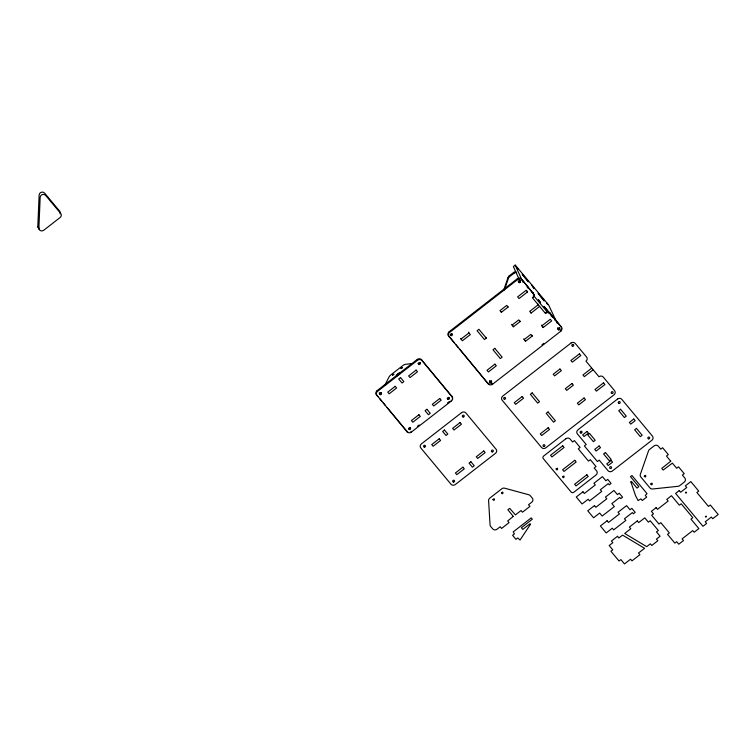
<?xml version="1.0" encoding="UTF-8"?>
<svg xmlns="http://www.w3.org/2000/svg" width="756" height="756" viewBox="0 0 756 756"><rect width="100%" height="100%" fill="white"/><g stroke="black" fill="none" stroke-linecap="round" stroke-linejoin="round"><path stroke-width="1.13" d="M38.849 229.125L40.163 197.325A3.1 2.892 -24.5 0 1 45.653 195.398L60.66 213.409A3.1 2.892 -24.5 0 1 60.083 217.539L43.772 230.221A3.1 2.892 -24.5 0 1 39.482 229.881L37.8 226.828L39.114 195.039A3.1 2.892 -24.5 0 1 44.604 193.101L59.611 211.122A3.1 2.892 -24.5 0 1 60.064 213.844M503.685 290.172L508.127 277.386A3.1 2.892 -24.5 0 1 509.175 275.94L513.683 272.434A3.1 2.892 -24.5 0 1 515.951 271.754M504.403 289.869L508.476 278.151A3.1 2.892 -24.5 0 1 509.525 276.705L514.033 273.2A3.1 2.892 -24.5 0 1 516.603 272.557M385.059 384.766L389.123 376.847A3.1 1.087 -39.8 0 1 390.937 374.825L402.957 365.479A3.1 1.087 -39.8 0 1 405.178 364.364L411.897 363.532M398.128 374.305L399.234 372.982L399.848 373.804M520.468 282.158L513.39 266.632L515.176 264.997L548.686 305.074L557.163 323.199M546.399 311.85A3.1 2.892 -24.5 0 1 549.669 312.729L561.339 327.093A3.1 2.892 -24.5 0 1 560.763 331.213L492.581 384.228A3.1 2.892 -24.5 0 1 488.291 383.897L448.582 335.872A3.1 2.892 -24.5 0 1 449.159 331.752L517.34 278.737A3.1 2.892 -24.5 0 1 521.631 279.068L533.311 293.432A3.1 2.892 -24.5 0 1 532.725 297.552M448.932 336.637A3.1 2.892 -24.5 0 1 449.508 332.517L517.69 279.503A3.1 2.892 -24.5 0 1 521.98 279.833L534.19 294.859L532.054 292.298M399.234 372.982C393.621 375.949 397.552 377.348 398.166 374.39M397.495 374.466L399.423 373.162M377.093 390.672L417.274 359.431A3.1 2.892 -24.5 0 1 421.565 359.771L452.079 396.749A3.1 2.892 -24.5 0 1 451.502 400.869L411.321 432.111A3.1 2.892 -24.5 0 1 407.03 431.78L376.516 394.793A3.1 2.892 -24.5 0 1 377.093 390.672L377.442 391.438A3.1 2.892 -24.5 0 0 376.866 395.558M377.442 391.438L417.624 360.196A3.1 2.892 -24.5 0 1 421.914 360.527L452.079 396.749M468.918 332.942L470.308 334.615L462.398 340.767L461.009 339.094L468.918 332.942L468.569 332.177M508.07 307.087L506.681 305.415L499.981 310.621L501.37 312.294L508.07 307.087L507.72 306.322M527.546 291.939L519.022 298.573L517.633 296.9L526.157 290.276L527.546 291.939L527.206 291.183M533.906 295.605L534.246 296.371L532.422 297.788L545.416 313.39L547.25 311.973L546.9 311.207L548.365 312.975M486.25 338.093L484.426 339.52L477.093 330.712L478.926 329.295L486.25 338.093L485.9 337.337M512.048 325.118L518.748 319.901L520.137 321.574L513.437 326.781L511.699 324.352M537.875 303.997L538.225 304.762L529.701 311.387L531.09 313.06L539.614 306.426M524.116 339.605L530.816 334.388L532.205 336.061L525.505 341.268L523.766 338.839M541.768 325.874L550.292 319.249L551.682 320.913L543.158 327.546L541.419 325.108M417.369 426.375L419.193 424.957M447.495 402.948L449.329 401.53M541.986 344.774L543.829 343.347M591.475 368.352L582.952 374.976L584.35 376.649L592.874 370.024M518.351 269.136L517.189 267.633L518.314 269.155M397.561 374.541L398.025 375.231M549.669 312.729L561.339 327.093M527.121 286.959L528.51 288.631M534.246 296.371L547.25 311.973M448.582 335.872L454.573 343.063M455.962 344.736L458.202 347.42M459.686 349.206L488.291 383.897M376.516 394.793L378.028 396.607M379.531 398.421L381.799 401.134M383.301 402.948L385.569 405.66M387.072 407.475L406.681 431.014A3.1 2.892 -24.5 0 0 407.805 431.827M37.8 226.828L38.433 227.594A3.1 2.892 -24.5 0 0 39.038 228.132M554.535 319.637L554.932 320.166M523.067 282.309L522.765 281.771M560.413 330.448L560.763 331.213M551.804 315.753L552.645 317.605M550.415 314.09L551.256 315.932M545.378 312.398L545.719 313.154A3.1 2.892 -24.5 0 1 550.018 313.494M528.142 287.252L528.491 288.017M515.214 265.214L522.292 280.741M542.808 326.781L543.158 327.546M517.34 278.737L517.69 279.503M513.683 272.434L514.033 273.2M530.74 312.294L531.09 313.06M509.175 275.94L509.525 276.705M508.127 277.386L508.476 278.151M531.855 335.295L532.205 336.061M519.788 320.809L520.137 321.574M525.155 340.512L525.505 341.268M513.088 326.025L513.437 326.781M501.03 311.538L501.37 312.294M492.232 383.462L492.581 384.228M460.659 338.329L461.009 339.094M449.159 331.752L449.508 332.517M451.152 400.104L451.502 400.869M421.565 359.771L421.914 360.527M417.274 359.431L417.624 360.196M410.971 431.345L411.321 432.111M406.681 431.014L407.03 431.78M419.722 362.578A3.1 1.087 -39.8 0 1 419.958 362.568M380.835 393.583A3.1 1.087 -39.8 0 1 380.958 392.761M451.729 395.983A3.1 2.892 -24.5 0 1 452.324 398.119M419.854 362.493A0.964 0.898 -24.5 0 1 419.306 363.702A0.964 0.898 -24.5 0 1 418.068 363.249M381.128 392.704A0.964 0.898 -24.5 0 1 380.173 393.914A0.964 0.898 -24.5 0 1 379.304 392.742M410.177 427.537A0.964 0.898 -24.5 0 1 408.646 428.624M448.847 397.25A0.964 0.898 -24.5 0 1 448.506 398.554A0.964 0.898 -24.5 0 1 447.183 398.232M559.364 327.698A0.964 0.898 -24.5 0 1 559.166 328.898A0.964 0.898 -24.5 0 1 557.9 328.917A0.964 0.898 -24.5 0 1 557.786 327.717M491.135 380.646A0.964 0.898 -24.5 0 1 490.89 381.988A0.964 0.898 -24.5 0 1 489.519 381.695M489.51 380.892A0.964 0.898 -24.5 0 1 489.671 380.655M519.514 280.089A0.964 0.898 -24.5 0 1 520.119 281.156A0.964 0.898 -24.5 0 1 519.003 281.865A0.964 0.898 -24.5 0 1 518.247 280.892M451.956 333.774A0.964 0.898 -24.5 0 1 450.207 334.502M560.99 326.327A3.1 2.892 -24.5 0 1 560.621 330.268M492.005 383.623A3.1 2.892 -24.5 0 1 491.759 383.774M489.661 384.114A3.1 2.892 -24.5 0 1 487.941 383.131M532.961 292.666A3.1 2.892 -24.5 0 1 533.405 295.388M530.428 524.305L530.05 523.738L522.746 529.417L521.356 527.745L532.309 519.23L531.203 517.898L513.22 531.884L514.43 533.887L512.606 535.314L515.97 539.34L517.794 537.922L520.024 540.067L530.428 524.39M630.891 481.988L635.55 495.662L638.102 500.604L640.88 498.856L642.279 500.529L646.682 497.098L645.293 495.426L647.013 493.63L631.931 475.515L630.476 476.649L638.829 486.675L637.006 488.102L631.44 481.411L630.891 481.959M392.525 375.203L393.98 374.144L392.534 375.156M401.049 368.578L402.504 367.52L401.058 368.531M492.95 499.48C494.348 502.589 495.549 496.805 492.969 499.395M501.474 492.855C502.929 495.936 504.006 490.209 501.493 492.77M513.296 516.405L507.663 520.95L509.062 522.623L501.587 528.435L500.198 526.762L497.013 529.228A3.1 2.892 -24.5 0 1 492.723 528.898L490.682 526.441A3.1 2.892 -24.5 0 1 490.058 524.872L488.593 500.68A3.1 2.892 -24.5 0 1 489.793 498.128L501.814 488.782A3.1 2.892 -24.5 0 1 504.649 488.196L528.794 494.755A3.1 2.892 -24.5 0 1 530.249 495.671L532.29 498.128A3.1 2.892 -24.5 0 1 531.714 502.249L528.538 504.724L529.928 506.397L522.453 512.209L521.064 510.536L515.412 514.874L509.705 508.344L507.881 509.761L513.296 516.442M556.095 468.985C557.455 472.094 558.76 466.301 556.114 468.9M562.587 476.79C563.976 479.899 565.204 474.097 562.606 476.696M644.301 476.138C645.794 479.276 646.777 473.303 644.301 476.138M650.793 483.944C652.286 487.081 653.278 481.099 650.793 483.944M670.742 461.236L661.765 468.389L663.154 470.062L672.377 463.135L676.696 468.257L678.519 466.83L684.218 473.672L682.394 475.099L684.813 478.009A3.1 2.892 -24.5 0 1 684.237 482.13L679.729 485.635A3.1 2.892 -24.5 0 1 678.047 486.306L652.608 488.99A3.1 2.892 -24.5 0 1 649.999 487.979L640.833 476.979A3.1 2.892 -24.5 0 1 640.36 474.295L648.516 450.86A3.1 2.892 -24.5 0 1 649.565 449.414L654.072 445.908A3.1 2.892 -24.5 0 1 658.363 446.248L660.782 449.159L662.615 447.732L668.313 454.573L666.48 456L670.733 461.273M685.437 492.638C686.713 494.433 686.637 490.909 685.465 492.525M705.395 516.594C706.359 518.503 706.917 514.912 705.405 516.537M400.5 377.575L398.677 379.002L402.041 383.027L403.865 381.61L400.5 377.575M395.246 386.316L387.771 392.128L389.16 393.8L396.635 387.989L395.246 386.316M416.112 370.09L408.637 375.902L410.026 377.575L417.501 371.763L416.112 370.09M494.793 348.355L492.969 349.773L500.302 358.58L502.126 357.153L494.793 348.355M418.909 414.732L411.434 420.544L412.833 422.217L420.308 416.405L418.909 414.732M439.784 398.506L432.309 404.318L433.698 405.991L441.173 400.179L439.784 398.506M426.904 409.279L425.08 410.697L428.435 414.732L430.268 413.305L426.904 409.279M494.906 364.146L486.996 370.298L488.385 371.971L496.305 365.819L494.906 364.146M461.595 412.644L421.413 443.885A3.1 2.892 -24.5 0 0 420.837 448.006L451.001 484.227A3.1 2.892 -24.5 0 0 455.292 484.558L495.473 453.316A3.1 2.892 -24.5 0 0 496.049 449.196L465.885 412.974A3.1 2.892 -24.5 0 0 461.595 412.644M444.471 430.022L442.647 431.449L446.012 435.475L447.835 434.057L444.471 430.022M439.217 438.763L431.742 444.575L433.131 446.248L440.606 440.436L439.217 438.763M460.083 422.538L452.608 428.35L453.997 430.022L461.472 424.21L460.083 422.538M570.941 343.092L502.759 396.106A3.1 2.892 -24.5 0 0 502.182 400.226L541.542 447.486A3.1 2.892 -24.5 0 0 545.832 447.817L614.014 394.802A3.1 2.892 -24.5 0 0 614.59 390.682L603.269 377.083A3.1 2.892 -24.5 0 0 598.979 376.753L585.985 361.151A3.1 2.892 -24.5 0 0 586.562 357.021L575.231 343.422A3.1 2.892 -24.5 0 0 570.941 343.092M522.169 396.531L514.26 402.683L515.649 404.356L523.568 398.204L522.169 396.531M559.931 369.013L553.231 374.22L554.63 375.893L561.321 370.676L559.931 369.013M579.408 353.865L570.884 360.489L572.283 362.162L580.806 355.537L579.408 353.865M532.177 392.884L530.353 394.311L537.677 403.109L539.51 401.691L532.177 392.884M462.88 467.18L455.405 472.991L456.804 474.664L464.279 468.852L462.88 467.18M483.755 450.954L476.28 456.766L477.669 458.438L485.144 452.627L483.755 450.954M470.875 461.727L469.051 463.144L472.405 467.18L474.239 465.753L470.875 461.727M571.999 383.5L565.299 388.707L566.698 390.38L573.388 385.163L571.999 383.5M548.043 411.944L546.219 413.362L553.553 422.169L555.376 420.742L548.043 411.944M584.067 397.987L577.367 403.194L578.756 404.866L585.456 399.65L584.067 397.987M603.543 382.838L595.019 389.463L596.408 391.135L604.932 384.511L603.543 382.838M548.166 427.735L540.247 433.887L541.646 435.56L549.555 429.408L548.166 427.735M565.866 438.754L543.649 456.038A1.937 1.805 -24.5 0 0 543.28 458.608L571.13 492.043A1.937 1.805 -24.5 0 0 573.813 492.25L596.03 474.976A3.1 2.892 -24.5 0 0 596.607 470.856L594.188 467.945L596.011 466.518L590.313 459.686L588.489 461.103L578.283 448.847L580.107 447.42L574.409 440.578L572.585 442.005L570.156 439.094A3.1 2.892 -24.5 0 0 565.866 438.754M617.539 399.036L577.971 429.805A3.1 2.892 -24.5 0 0 577.395 433.925L586.212 444.509L584.379 445.936L597.382 461.538L599.206 460.111L608.022 470.704A3.1 2.892 -24.5 0 0 612.313 471.035L651.88 440.266A3.1 2.892 -24.5 0 0 652.456 436.146L621.829 399.366A3.1 2.892 -24.5 0 0 617.539 399.036M562.71 445.804L550.529 455.273L551.927 456.945L564.099 447.476L562.71 445.804M587.053 431.468L582.64 434.889L584.038 436.562L588.442 433.141L587.053 431.468M589.51 433.424L587.686 434.842L593.384 441.684L595.208 440.266L589.51 433.424M620.563 409.289L618.729 410.706L624.428 417.548L626.261 416.131L620.563 409.289M574.777 460.291L562.596 469.76L563.995 471.432L576.167 461.963L574.777 460.291M599.121 445.955L594.707 449.376L596.106 451.048L600.51 447.628L599.121 445.955M633.745 419.022L629.342 422.453L630.731 424.116L635.144 420.695L633.745 419.022M605.424 452.523L603.59 453.95L609.289 460.791L611.122 459.365L605.424 452.523M636.467 428.387L634.643 429.805L640.341 436.647L642.165 435.229L636.467 428.387M586.836 474.777L574.664 484.246L576.053 485.919L588.234 476.45L586.836 474.777M611.179 460.442L606.775 463.863L608.164 465.535L612.577 462.114L611.179 460.442M582.961 491.797L576.261 497.004L582.063 503.968L588.149 499.234L589.548 500.907L601.719 491.438L600.33 489.765L608.24 483.613L609.251 484.823L611.075 483.405L607.72 479.37L605.887 480.788L602.438 476.649L593.914 483.273L595.312 484.946L584.35 493.47L582.961 491.797M594.471 505.613L587.771 510.82L593.573 517.784L599.659 513.05L602.163 516.055L614.345 506.586L611.84 503.59L619.75 497.429L620.761 498.648L622.585 497.221L619.23 493.195L617.406 494.613L613.948 490.464L605.424 497.098L606.822 498.771L595.86 507.285L594.471 505.613M607.096 520.771L600.396 525.978L606.199 532.942L612.284 528.208L613.674 529.88L625.855 520.412L624.456 518.739L632.375 512.587L633.386 513.797L635.21 512.379L631.846 508.344L630.022 509.761L626.573 505.622L618.049 512.247L619.438 513.919L608.486 522.443L607.096 520.771M617.52 536.297L611.434 541.031L612.823 542.704L609.175 545.539L612.766 549.858L610.942 551.275L619.069 561.028L620.893 559.61L624.484 563.929L630.58 559.194L631.969 560.867L639.878 554.715L638.489 553.042L644.575 548.308L622.566 535.125L618.909 537.97L617.52 536.297M637.308 520.912L629.389 527.064L630.788 528.737L624.702 533.471L646.711 546.654L650.358 543.81L651.757 545.482L657.843 540.748L656.444 539.085L660.101 536.24L656.501 531.922L658.334 530.504L650.207 520.752L648.383 522.169L644.783 517.851L638.697 522.585L637.308 520.912M656.113 507.673L651.398 511.339L653.486 513.844L651.653 515.261L658.986 524.069L660.81 522.642L669.353 532.904L667.529 534.322L674.862 543.12L676.686 541.702L678.775 544.216L683.49 540.54L682.101 538.877L692.751 530.589L694.15 532.262L698.865 528.586L690.975 519.117L692.798 517.699L681.194 503.77L679.37 505.188L671.479 495.719L666.764 499.385L668.153 501.048L657.503 509.336L656.113 507.673M679.257 490.587L675.599 493.432L702.985 526.308L706.633 523.464L705.244 521.791L711.33 517.066L712.719 518.729L718.2 514.477L710.309 504.999L708.485 506.416L696.881 492.487L698.705 491.069L690.823 481.6L685.342 485.862L686.731 487.525L680.646 492.26L679.257 490.587M546.758 303.118L547.864 304.621L546.786 303.147M533.131 286.779L531.742 285.106L533.972 288.622L533.131 286.779M527.924 281.1L522.226 274.258L528.274 281.865L527.924 281.1M543.829 300.198L538.13 293.356L544.178 300.964L543.829 300.198M539.737 301.266L538.348 299.603L540.578 303.118L539.737 301.266M549.754 313.192L544.055 306.35L550.103 313.957L549.754 313.192M648.629 438.849A0.964 0.898 -24.5 0 0 649.659 437.563A0.964 0.898 -24.5 0 0 648.024 437.412A0.964 0.898 -24.5 0 0 648.629 438.849M619.079 403.383A0.964 0.898 -24.5 0 0 620.118 402.097A0.964 0.898 -24.5 0 0 618.484 401.937A0.964 0.898 -24.5 0 0 619.079 403.383M580.939 433.037A0.964 0.898 -24.5 0 0 581.978 431.752A0.964 0.898 -24.5 0 0 580.334 431.6A0.964 0.898 -24.5 0 0 580.939 433.037M610.479 468.512A0.964 0.898 -24.5 0 0 611.519 467.227A0.964 0.898 -24.5 0 0 609.875 467.066A0.964 0.898 -24.5 0 0 610.479 468.512M612.01 393.489A0.964 0.898 -24.5 0 0 613.05 392.194A0.964 0.898 -24.5 0 0 611.415 392.043A0.964 0.898 -24.5 0 0 612.01 393.489M543.838 446.503A0.964 0.898 -24.5 0 0 544.868 445.218A0.964 0.898 -24.5 0 0 543.233 445.057A0.964 0.898 -24.5 0 0 543.838 446.503M572.651 346.229A0.964 0.898 -24.5 0 0 573.691 344.944A0.964 0.898 -24.5 0 0 572.046 344.783A0.964 0.898 -24.5 0 0 572.651 346.229M504.469 399.244A0.964 0.898 -24.5 0 0 505.509 397.958A0.964 0.898 -24.5 0 0 503.874 397.798A0.964 0.898 -24.5 0 0 504.469 399.244M419.164 364.543A0.964 0.898 -24.5 0 0 420.194 363.258A0.964 0.898 -24.5 0 0 418.559 363.097A0.964 0.898 -24.5 0 0 419.164 364.543M380.41 394.67A0.964 0.898 -24.5 0 0 381.449 393.385A0.964 0.898 -24.5 0 0 379.805 393.233A0.964 0.898 -24.5 0 0 380.41 394.67M409.487 429.588A0.964 0.898 -24.5 0 0 410.527 428.302A0.964 0.898 -24.5 0 0 408.883 428.142A0.964 0.898 -24.5 0 0 409.487 429.588M448.242 399.451A0.964 0.898 -24.5 0 0 449.281 398.166A0.964 0.898 -24.5 0 0 447.637 398.015A0.964 0.898 -24.5 0 0 448.242 399.451M492.213 451.899A0.964 0.898 -24.5 0 0 493.252 450.614A0.964 0.898 -24.5 0 0 491.608 450.463A0.964 0.898 -24.5 0 0 492.213 451.899M453.458 482.035A0.964 0.898 -24.5 0 0 454.498 480.75A0.964 0.898 -24.5 0 0 452.863 480.589A0.964 0.898 -24.5 0 0 453.458 482.035M424.381 447.117A0.964 0.898 -24.5 0 0 425.42 445.832A0.964 0.898 -24.5 0 0 423.776 445.681A0.964 0.898 -24.5 0 0 424.381 447.117M463.135 416.991A0.964 0.898 -24.5 0 0 464.175 415.705A0.964 0.898 -24.5 0 0 462.53 415.545A0.964 0.898 -24.5 0 0 463.135 416.991M558.76 329.89A0.964 0.898 -24.5 0 0 559.799 328.605A0.964 0.898 -24.5 0 0 558.155 328.454A0.964 0.898 -24.5 0 0 558.76 329.89M490.578 382.914A0.964 0.898 -24.5 0 0 491.617 381.619A0.964 0.898 -24.5 0 0 489.982 381.468A0.964 0.898 -24.5 0 0 490.578 382.914M519.4 282.64A0.964 0.898 -24.5 0 0 520.43 281.345A0.964 0.898 -24.5 0 0 518.796 281.194A0.964 0.898 -24.5 0 0 519.4 282.64M451.219 335.655A0.964 0.898 -24.5 0 0 452.258 334.369A0.964 0.898 -24.5 0 0 450.614 334.209A0.964 0.898 -24.5 0 0 451.219 335.655"/></g></svg>
